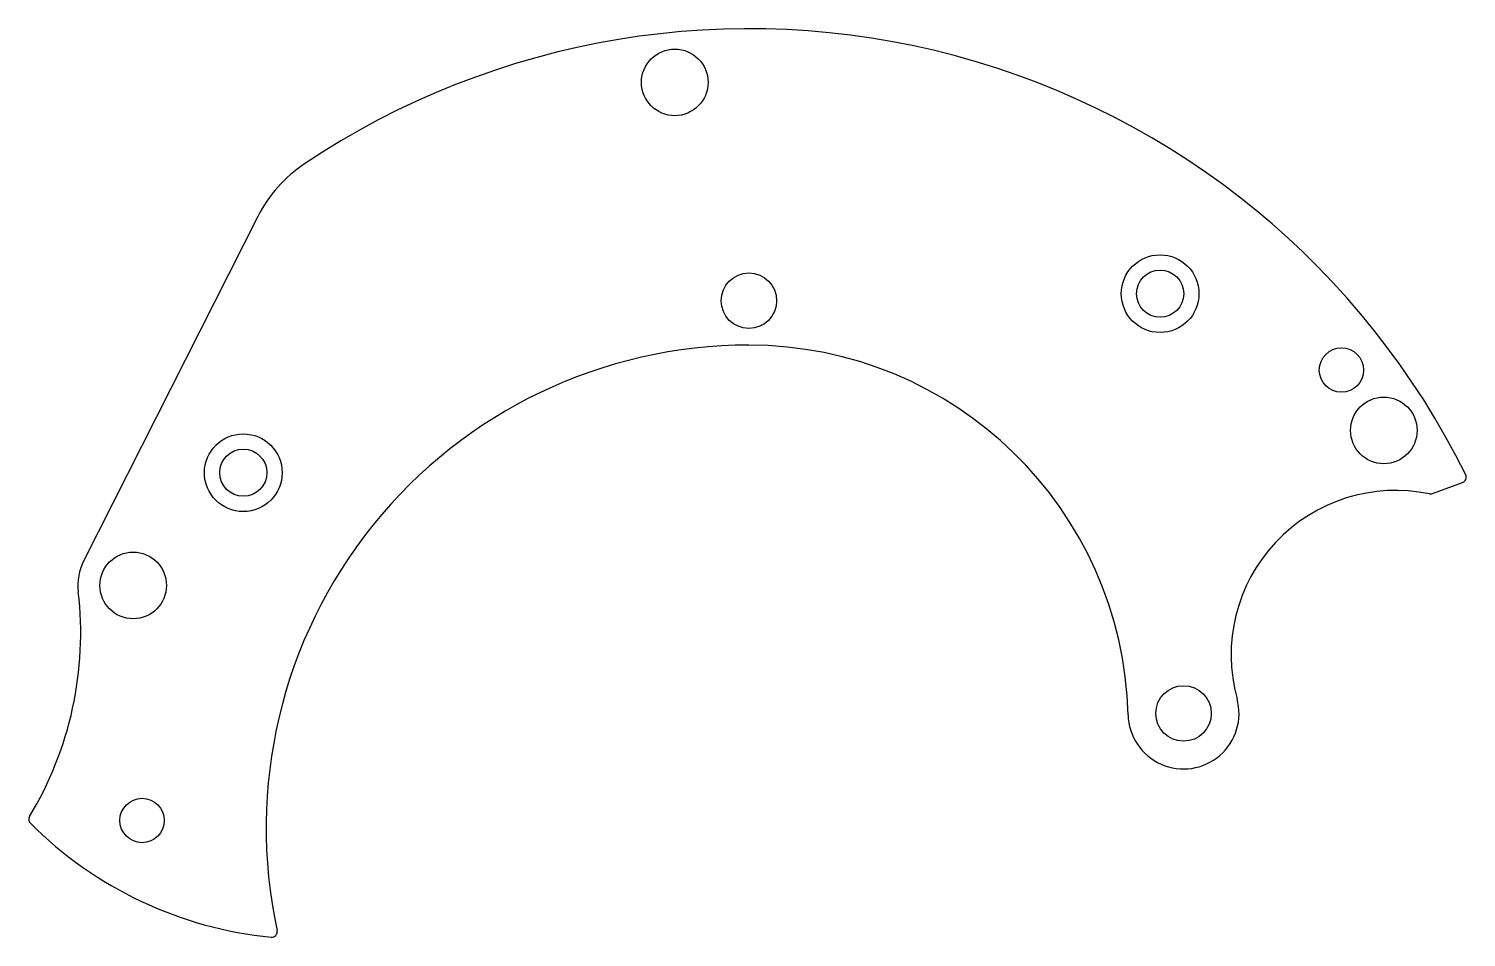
# Model space of a CAD drawing. Header units: millimetres. Extents: x -13 to 12.9, y -2 to 14.4.
import ezdxf

# ---------------------------------------------------------------- set-up
doc = ezdxf.new("R2010")
doc.units = ezdxf.units.MM

msp = doc.modelspace()

# ---------------------------------------------------------------- linework, layer by layer
at = {"color": 7, "linetype": 'Continuous', "lineweight": 25}
for p, q in [((-8.85, 11.018), (-11.985, 4.821)), ((12.318, 6.025), (12.863, 6.226))]:
    msp.add_line(p, q, dxfattribs=at)
for centre, radius in [((-1.336, 13.434), 0.6), ((7.411, 9.627), 0.7), ((0, 9.5), 0.5), ((7.411, 9.627), 0.425), ((10.679, 8.251), 0.4), ((11.442, 7.164), 0.6), ((-9.112, 6.401), 0.7), ((-9.112, 6.401), 0.425), ((-11.096, 4.371), 0.6), ((7.833, 2.064), 0.5), ((-10.936, 0.136), 0.4)]:
    msp.add_circle(centre, radius, dxfattribs=at)
for centre, radius, start, end in [((0, 0), 14.4, 26.2266, 123.7935), ((-6.619, 9.889), 2.5, 123.7935, 153.1631), ((0, 0), 8.7, 90, 192.2549), ((0, 1.865), 6.835, 1.4576, 90), ((12.828, 6.319), 0.1, 290.2825, 26.2266), ((11.656, 3.117), 2.966, 78.1885, 195.4007), ((12.284, 6.118), 0.1, 258.1885, 290.2825), ((-11.096, 4.371), 0.997, 153.1631, 186.7317), ((-18.408, 3.508), 6.366, 328.7704, 6.7317), ((7.833, 2.064), 1, 181.4576, 15.4007), ((-12.878, 0.156), 0.1, 148.7704, 225.0278), ((-7.907, 5.132), 7.134, 225.0278, 264.3521), ((-8.599, -1.868), 0.1, 264.3521, 12.2549)]:
    msp.add_arc(centre, radius, start, end, dxfattribs=at)

doc.saveas('drawing.dxf')
